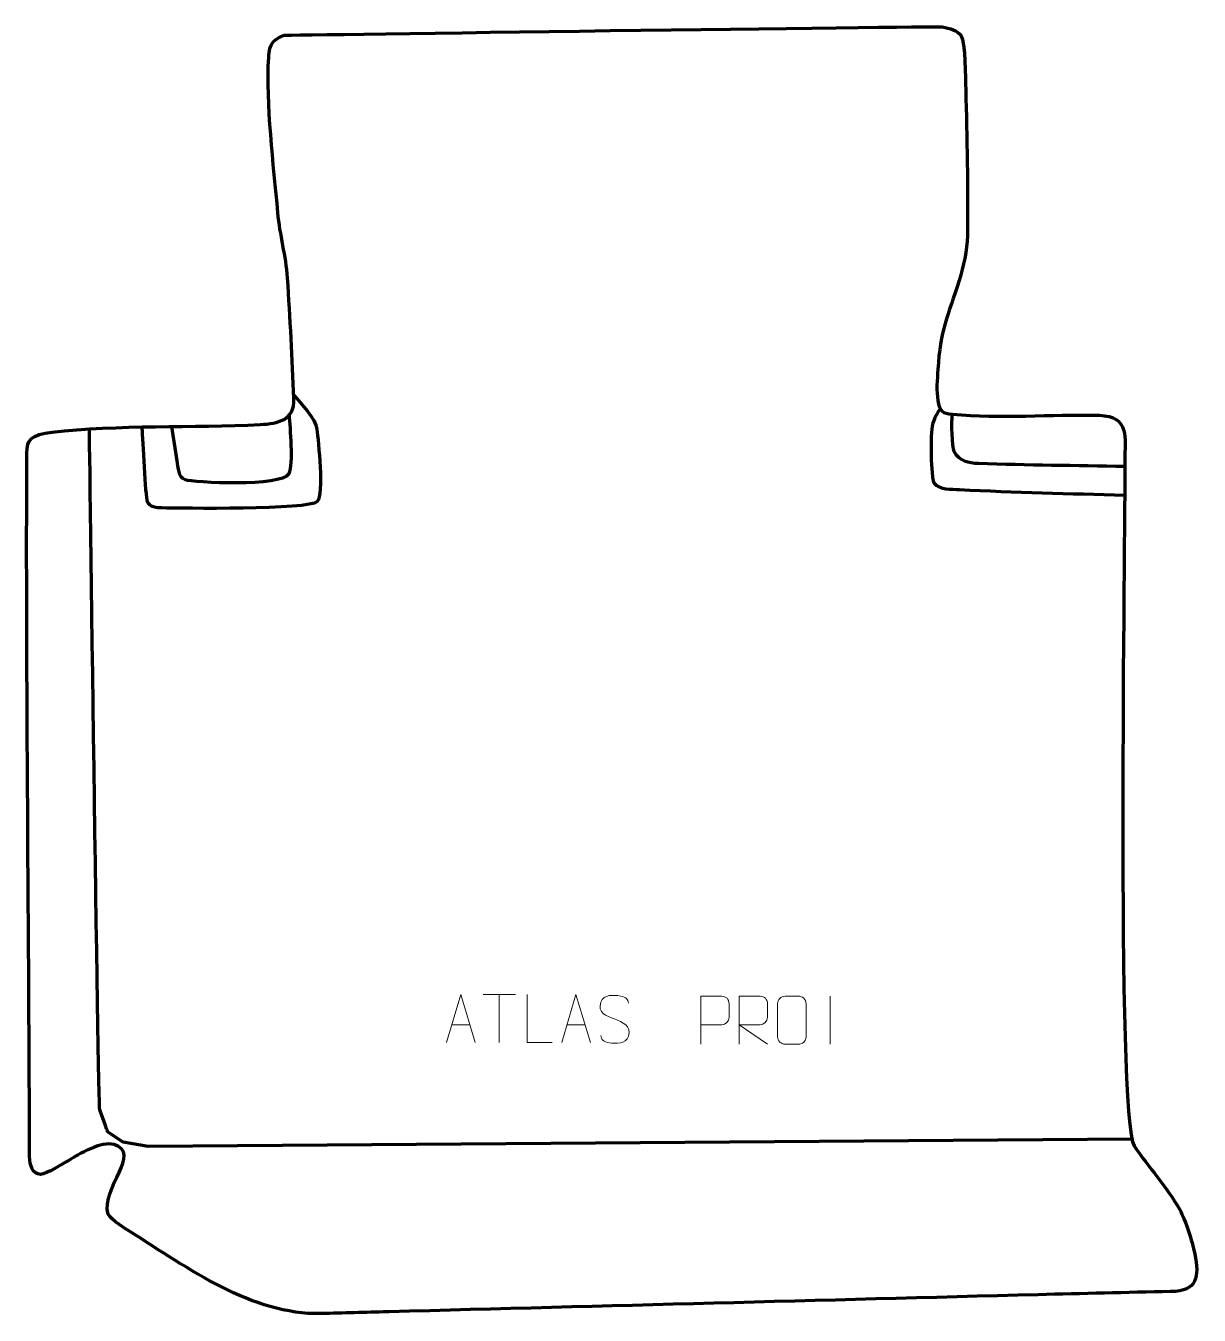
# Model space of a CAD drawing. Header units: millimetres. Extents: x 1182 to 1793, y -19 to 652.
import ezdxf

# ---------------------------------------------------------------- set-up
doc = ezdxf.new("R2010")
doc.units = ezdxf.units.MM
doc.header["$MEASUREMENT"] = 0
doc.layers.add('layer 1', color=7, linetype='Continuous')
doc.layers.add('layer 2', color=7, linetype='Continuous')

msp = doc.modelspace()

# ---------------------------------------------------------------- linework, layer by layer
at = {"layer": 'layer 1', "color": 142, "lineweight": 158}
for points, knots in [([(1321.7952, 459.4073), (1325.526, 455.0379), (1333.178, 447.2438), (1333.9012, 441.6097), (1333.9012, 441.6097), (1334.5961, 435.4356), (1337.6233, 407.7709), (1334.1014, 404.03), (1334.1014, 404.03), (1329.8556, 399.5203), (1262.2342, 400.5029), (1253.2294, 400.6728), (1253.2294, 400.6728), (1250.6535, 400.7214), (1246.6897, 401.081), (1245.7065, 403.9243), (1245.7065, 403.9243), (1244.7662, 406.6436), (1243.2816, 436.6457), (1242.9955, 441.8723), (1242.9955, 441.8723), (1242.9955, 441.8723), (1242.9437, 442.8202), (1242.9437, 442.8202)], [0, 0, 0, 0, 0.14285714, 0.14285714, 0.14285714, 0.14285714, 0.28571429, 0.28571429, 0.28571429, 0.28571429, 0.42857143, 0.42857143, 0.42857143, 0.42857143, 0.57142857, 0.57142857, 0.57142857, 0.57142857, 0.71428571, 0.71428571, 0.71428571, 0.71428571, 1, 1, 1, 1]), ([(1658.2199, 452.5229), (1655.8287, 448.3882), (1654.7253, 446.0963), (1654.2313, 444.0748), (1654.2313, 444.0748), (1653.2107, 439.8988), (1653.1723, 416.2514), (1655.1538, 413.6212), (1655.1538, 413.6212), (1657.9085, 409.9647), (1664.0871, 410.494), (1668.4178, 410.2656), (1668.4178, 410.2656), (1696.9201, 408.762), (1725.7938, 408.1817), (1754.3335, 407.3974)], [0, 0, 0, 0, 0.2, 0.2, 0.2, 0.2, 0.4, 0.4, 0.4, 0.4, 0.6, 0.6, 0.6, 0.6, 1, 1, 1, 1]), ([(1319.426, 448.9166), (1319.7645, 442.4367), (1321.7509, 423.5246), (1319.222, 418.4881), (1319.222, 418.4881), (1315.6285, 411.3315), (1269.2365, 413.927), (1265.3147, 415.3263), (1265.3147, 415.3263), (1261.711, 416.6123), (1261.7625, 421.8162), (1261.2071, 425.2641), (1261.2071, 425.2641), (1260.252, 431.1931), (1259.298, 437.1336), (1258.2986, 443.0547)], [0, 0, 0, 0, 0.2, 0.2, 0.2, 0.2, 0.4, 0.4, 0.4, 0.4, 0.6, 0.6, 0.6, 0.6, 1, 1, 1, 1]), ([(1754.4088, 422.2363), (1729.023, 422.7433), (1703.596, 422.8841), (1678.2227, 423.762), (1678.2227, 423.762), (1673.2509, 423.934), (1668.0059, 424.9461), (1665.6519, 429.9754), (1665.6519, 429.9754), (1664.3102, 432.8421), (1664.217, 445.0963), (1664.6171, 449.4869)], [0, 0, 0, 0, 0.25, 0.25, 0.25, 0.25, 0.5, 0.5, 0.5, 0.5, 1, 1, 1, 1]), ([(1758.1345, 72.1688), (1758.1345, 72.1688), (1246.1474, 68.4367), (1246.1474, 68.4367), (1246.1474, 68.4367), (1246.1474, 68.4367), (1233.0996, 70.636), (1233.0996, 70.636), (1233.0996, 70.636), (1233.0996, 70.636), (1224.9715, 76.0486), (1224.9715, 76.0486), (1224.9715, 76.0486), (1224.9715, 76.0486), (1221.5898, 85.8602), (1220.8743, 87.424), (1220.8743, 87.424), (1220.1588, 88.9879), (1215.4777, 441.7978), (1215.4777, 441.7978)], [0, 0, 0, 0, 0.16666667, 0.16666667, 0.16666667, 0.16666667, 0.33333333, 0.33333333, 0.33333333, 0.33333333, 0.5, 0.5, 0.5, 0.5, 0.66666667, 0.66666667, 0.66666667, 0.66666667, 1, 1, 1, 1])]:
    msp.add_open_spline(points, degree=3, knots=knots, dxfattribs=at)
at = {"layer": 'layer 2', "color": 242, "lineweight": 158}
msp.add_open_spline([(1316.8658, 646.7122), (1314.5829, 645.918), (1312.5355, 644.7107), (1310.9058, 642.8927), (1310.9058, 642.8927), (1309.6045, 641.4409), (1309.0101, 638.55), (1308.8073, 635.1537), (1308.8073, 635.1537), (1307.3795, 611.2295), (1311.3599, 578.9321), (1313.5501, 554.3861), (1313.5501, 554.3861), (1314.6003, 542.623), (1317.8135, 532.0192), (1318.6028, 520.3773), (1318.6028, 520.3773), (1320.0175, 499.5139), (1321.0725, 478.3887), (1321.8689, 457.4909), (1321.8689, 457.4909), (1322.2748, 446.2184), (1313.7368, 444.5994), (1304.4051, 444.1202), (1304.4051, 444.1202), (1269.8086, 442.3439), (1229.7226, 444.0883), (1196.1476, 440.1148), (1196.1476, 440.1148), (1185.0248, 438.7983), (1182.9701, 436.1456), (1182.9344, 429.17), (1182.9344, 429.17), (1182.3651, 318.1337), (1184.1271, 167.5719), (1184.3555, 63.2007), (1184.3555, 63.2007), (1184.3661, 58.3715), (1185.9525, 53.8589), (1190.0692, 53.8621), (1190.0692, 53.8621), (1193.1215, 53.8646), (1201.7856, 59.4209), (1204.6867, 61.1656), (1204.6867, 61.1656), (1209.9343, 64.3216), (1221.8664, 71.3236), (1228.3269, 69.3987), (1228.3269, 69.3987), (1242.9797, 65.0326), (1221.5466, 47.0889), (1225.1758, 33.1533), (1225.1758, 33.1533), (1227.1388, 29.7996), (1233.9865, 25.6881), (1237.352, 23.5899), (1237.352, 23.5899), (1266.5151, 5.2502), (1300.1258, -19.4304), (1336.1166, -18.5895), (1336.1166, -18.5895), (1347.6084, -18.321), (1359.1034, -17.964), (1370.5951, -17.6607), (1370.5951, -17.6607), (1370.5951, -17.6607), (1371.5531, -17.6356), (1371.5531, -17.6356), (1371.5531, -17.6356), (1484.1201, -14.6787), (1596.6872, -11.7219), (1709.2542, -8.7648), (1709.2542, -8.7648), (1732.2517, -8.1762), (1755.1985, -7.609), (1778.2004, -7.1547), (1778.2004, -7.1547), (1792.5001, -6.8723), (1793.1067, 0.5602), (1790.7416, 12.4353), (1790.7416, 12.4353), (1789.3233, 19.5572), (1786.2641, 29.2614), (1782.8448, 35.701), (1782.8448, 35.701), (1776.5352, 47.2059), (1766.5217, 57.733), (1759.3083, 68.6519), (1759.3083, 68.6519), (1749.7133, 83.1758), (1754.6027, 389.5897), (1754.4029, 425.0969), (1754.4029, 425.0969), (1754.3348, 437.1921), (1757.1451, 448.424), (1741.0262, 448.8983), (1741.0262, 448.8983), (1715.8878, 449.5143), (1689.5262, 447.0506), (1664.6171, 449.4869), (1664.6171, 449.4869), (1659.4559, 449.9917), (1658.1103, 450.8169), (1657.0864, 456.535), (1657.0864, 456.535), (1656.1858, 461.5655), (1656.756, 467.5884), (1657.0893, 472.7084), (1657.0893, 472.7084), (1658.207, 493.2646), (1662.3168, 500.4052), (1668.1169, 519.0867), (1668.1169, 519.0867), (1670.492, 526.8604), (1672.2146, 534.1683), (1672.552, 542.3281), (1672.552, 542.3281), (1672.7154, 567.4229), (1672.2862, 593.3156), (1671.5554, 618.4097), (1671.5554, 618.4097), (1671.3912, 623.993), (1671.4635, 643.132), (1669.14, 646.433), (1669.14, 646.433), (1667.235, 649.1394), (1663.4682, 650.4192), (1659.3304, 651.0142), (1659.3304, 651.0142), (1655.1925, 651.6092), (1316.8658, 646.7122), (1316.8658, 646.7122)], degree=3, knots=[0, 0, 0, 0, 0.02941176, 0.02941176, 0.02941176, 0.02941176, 0.05882353, 0.05882353, 0.05882353, 0.05882353, 0.08823529, 0.08823529, 0.08823529, 0.08823529, 0.11764706, 0.11764706, 0.11764706, 0.11764706, 0.14705882, 0.14705882, 0.14705882, 0.14705882, 0.17647059, 0.17647059, 0.17647059, 0.17647059, 0.20588235, 0.20588235, 0.20588235, 0.20588235, 0.23529412, 0.23529412, 0.23529412, 0.23529412, 0.26470588, 0.26470588, 0.26470588, 0.26470588, 0.29411765, 0.29411765, 0.29411765, 0.29411765, 0.32352941, 0.32352941, 0.32352941, 0.32352941, 0.35294118, 0.35294118, 0.35294118, 0.35294118, 0.38235294, 0.38235294, 0.38235294, 0.38235294, 0.41176471, 0.41176471, 0.41176471, 0.41176471, 0.44117647, 0.44117647, 0.44117647, 0.44117647, 0.47058824, 0.47058824, 0.47058824, 0.47058824, 0.5, 0.5, 0.5, 0.5, 0.52941176, 0.52941176, 0.52941176, 0.52941176, 0.55882353, 0.55882353, 0.55882353, 0.55882353, 0.58823529, 0.58823529, 0.58823529, 0.58823529, 0.61764706, 0.61764706, 0.61764706, 0.61764706, 0.64705882, 0.64705882, 0.64705882, 0.64705882, 0.67647059, 0.67647059, 0.67647059, 0.67647059, 0.70588235, 0.70588235, 0.70588235, 0.70588235, 0.73529412, 0.73529412, 0.73529412, 0.73529412, 0.76470588, 0.76470588, 0.76470588, 0.76470588, 0.79411765, 0.79411765, 0.79411765, 0.79411765, 0.82352941, 0.82352941, 0.82352941, 0.82352941, 0.85294118, 0.85294118, 0.85294118, 0.85294118, 0.88235294, 0.88235294, 0.88235294, 0.88235294, 0.91176471, 0.91176471, 0.91176471, 0.91176471, 0.94117647, 0.94117647, 0.94117647, 0.94117647, 1, 1, 1, 1], dxfattribs=at)
at = {"layer": 'layer 2', "color": 250, "lineweight": 9}
for points, knots in [([(1488.8316, 134.7273), (1484.5833, 136.1977), (1479.6752, 137.9935), (1481.6803, 143.5138), (1481.6803, 143.5138), (1483.1838, 147.6537), (1488.3974, 147.2652), (1492.001, 146.6641), (1492.001, 146.6641), (1494.8616, 146.1869), (1495.7263, 144.9737), (1496.0369, 142.8896)], [0, 0, 0, 0, 0.25, 0.25, 0.25, 0.25, 0.5, 0.5, 0.5, 0.5, 1, 1, 1, 1]), ([(1401.3583, 122.4723), (1401.3583, 122.4723), (1408.7293, 147.4258), (1408.7293, 147.4258), (1408.7293, 147.4258), (1408.7293, 147.4258), (1416.2992, 122.4723), (1416.2992, 122.4723)], [0, 0, 0, 0, 0.33333333, 0.33333333, 0.33333333, 0.33333333, 1, 1, 1, 1]), ([(1456.3033, 122.4722), (1456.3033, 122.4722), (1443.3542, 122.4722), (1443.3542, 122.4722), (1443.3542, 122.4722), (1443.3542, 122.4722), (1443.3542, 147.4258), (1443.3542, 147.4258)], [0, 0, 0, 0, 0.33333333, 0.33333333, 0.33333333, 0.33333333, 1, 1, 1, 1]), ([(1461.3583, 122.4723), (1461.3583, 122.4723), (1468.7293, 147.4258), (1468.7293, 147.4258), (1468.7293, 147.4258), (1468.7293, 147.4258), (1476.2992, 122.4723), (1476.2992, 122.4723)], [0, 0, 0, 0, 0.33333333, 0.33333333, 0.33333333, 0.33333333, 1, 1, 1, 1]), ([(1533.7409, 121.6295), (1533.7409, 121.6295), (1533.7409, 146.5831), (1533.7409, 146.5831), (1533.7409, 146.5831), (1537.3359, 146.5831), (1540.9312, 146.5831), (1544.5266, 146.5831), (1544.5266, 146.5831), (1546.8518, 146.5452), (1548.4092, 145.0551), (1548.405, 142.689), (1548.405, 142.689), (1548.4046, 140.6533), (1548.4046, 137.594), (1548.405, 135.558), (1548.405, 135.558), (1548.3985, 133.6826), (1546.5863, 131.7407), (1544.5767, 131.7216), (1544.5767, 131.7216), (1544.5767, 131.7216), (1533.7409, 131.7216), (1533.7409, 131.7216)], [0, 0, 0, 0, 0.14285714, 0.14285714, 0.14285714, 0.14285714, 0.28571429, 0.28571429, 0.28571429, 0.28571429, 0.42857143, 0.42857143, 0.42857143, 0.42857143, 0.57142857, 0.57142857, 0.57142857, 0.57142857, 0.71428571, 0.71428571, 0.71428571, 0.71428571, 1, 1, 1, 1]), ([(1553.7409, 121.6296), (1553.7409, 121.6296), (1553.7409, 146.5831), (1553.7409, 146.5831), (1553.7409, 146.5831), (1557.3357, 146.5831), (1560.9312, 146.5831), (1564.5264, 146.5831), (1564.5264, 146.5831), (1566.8517, 146.5454), (1568.409, 145.0554), (1568.4049, 142.689), (1568.4049, 142.689), (1568.4045, 140.6535), (1568.4045, 137.5941), (1568.4049, 135.5581), (1568.4049, 135.5581), (1568.3984, 133.6826), (1566.5861, 131.7408), (1564.5766, 131.7217), (1564.5766, 131.7217), (1564.5766, 131.7217), (1553.7409, 131.7217), (1553.7409, 131.7217), (1553.7409, 131.7217), (1553.7409, 131.7217), (1568.3956, 121.6296), (1568.3956, 121.6296)], [0, 0, 0, 0, 0.125, 0.125, 0.125, 0.125, 0.25, 0.25, 0.25, 0.25, 0.375, 0.375, 0.375, 0.375, 0.5, 0.5, 0.5, 0.5, 0.625, 0.625, 0.625, 0.625, 0.75, 0.75, 0.75, 0.75, 1, 1, 1, 1]), ([(1577.5534, 146.5828), (1579.8791, 146.5828), (1582.2052, 146.5828), (1584.5313, 146.5828), (1584.5313, 146.5828), (1586.4779, 146.6184), (1588.4693, 145.1268), (1588.496, 142.6892), (1588.496, 142.6892), (1588.4956, 136.9423), (1588.4956, 131.195), (1588.496, 125.4473), (1588.496, 125.4473), (1588.3562, 123.1239), (1586.679, 121.6443), (1584.5313, 121.6335), (1584.5313, 121.6335), (1582.1994, 121.6339), (1579.8675, 121.6339), (1577.536, 121.6335), (1577.536, 121.6335), (1575.611, 121.5281), (1573.6389, 123.4126), (1573.6501, 125.4299), (1573.6501, 125.4299), (1573.6504, 131.2), (1573.6504, 136.9697), (1573.6501, 142.739), (1573.6501, 142.739), (1573.6543, 144.8771), (1575.401, 146.5963), (1577.5534, 146.5828)], [0, 0, 0, 0, 0.11111111, 0.11111111, 0.11111111, 0.11111111, 0.22222222, 0.22222222, 0.22222222, 0.22222222, 0.33333333, 0.33333333, 0.33333333, 0.33333333, 0.44444444, 0.44444444, 0.44444444, 0.44444444, 0.55555556, 0.55555556, 0.55555556, 0.55555556, 0.66666667, 0.66666667, 0.66666667, 0.66666667, 0.77777778, 0.77777778, 0.77777778, 0.77777778, 1, 1, 1, 1]), ([(1488.8316, 134.7272), (1492.8502, 133.0805), (1497.8797, 131.1922), (1496.0457, 125.8319), (1496.0457, 125.8319), (1494.5859, 121.5655), (1489.6751, 121.8222), (1485.949, 122.3769), (1485.949, 122.3769), (1483.199, 122.7867), (1481.9781, 124.0002), (1481.6001, 126.1124)], [0, 0, 0, 0, 0.25, 0.25, 0.25, 0.25, 0.5, 0.5, 0.5, 0.5, 1, 1, 1, 1])]:
    msp.add_open_spline(points, degree=3, knots=knots, dxfattribs=at)
for points in [[(1420.3352, 147.4023), (1420.3352, 147.4023), (1437.3224, 147.4023), (1437.3224, 147.4023)], [(1428.829, 122.4723), (1428.829, 122.4723), (1428.829, 147.4258), (1428.829, 147.4258)], [(1601.073, 146.5934), (1601.073, 146.5934), (1601.073, 121.6193), (1601.073, 121.6193)], [(1404.0809, 131.7217), (1404.0809, 131.7217), (1413.5766, 131.7217), (1413.5766, 131.7217)], [(1464.0809, 131.7217), (1464.0809, 131.7217), (1473.5766, 131.7217), (1473.5766, 131.7217)]]:
    msp.add_open_spline(points, degree=3, dxfattribs=at)

doc.saveas('drawing.dxf')
